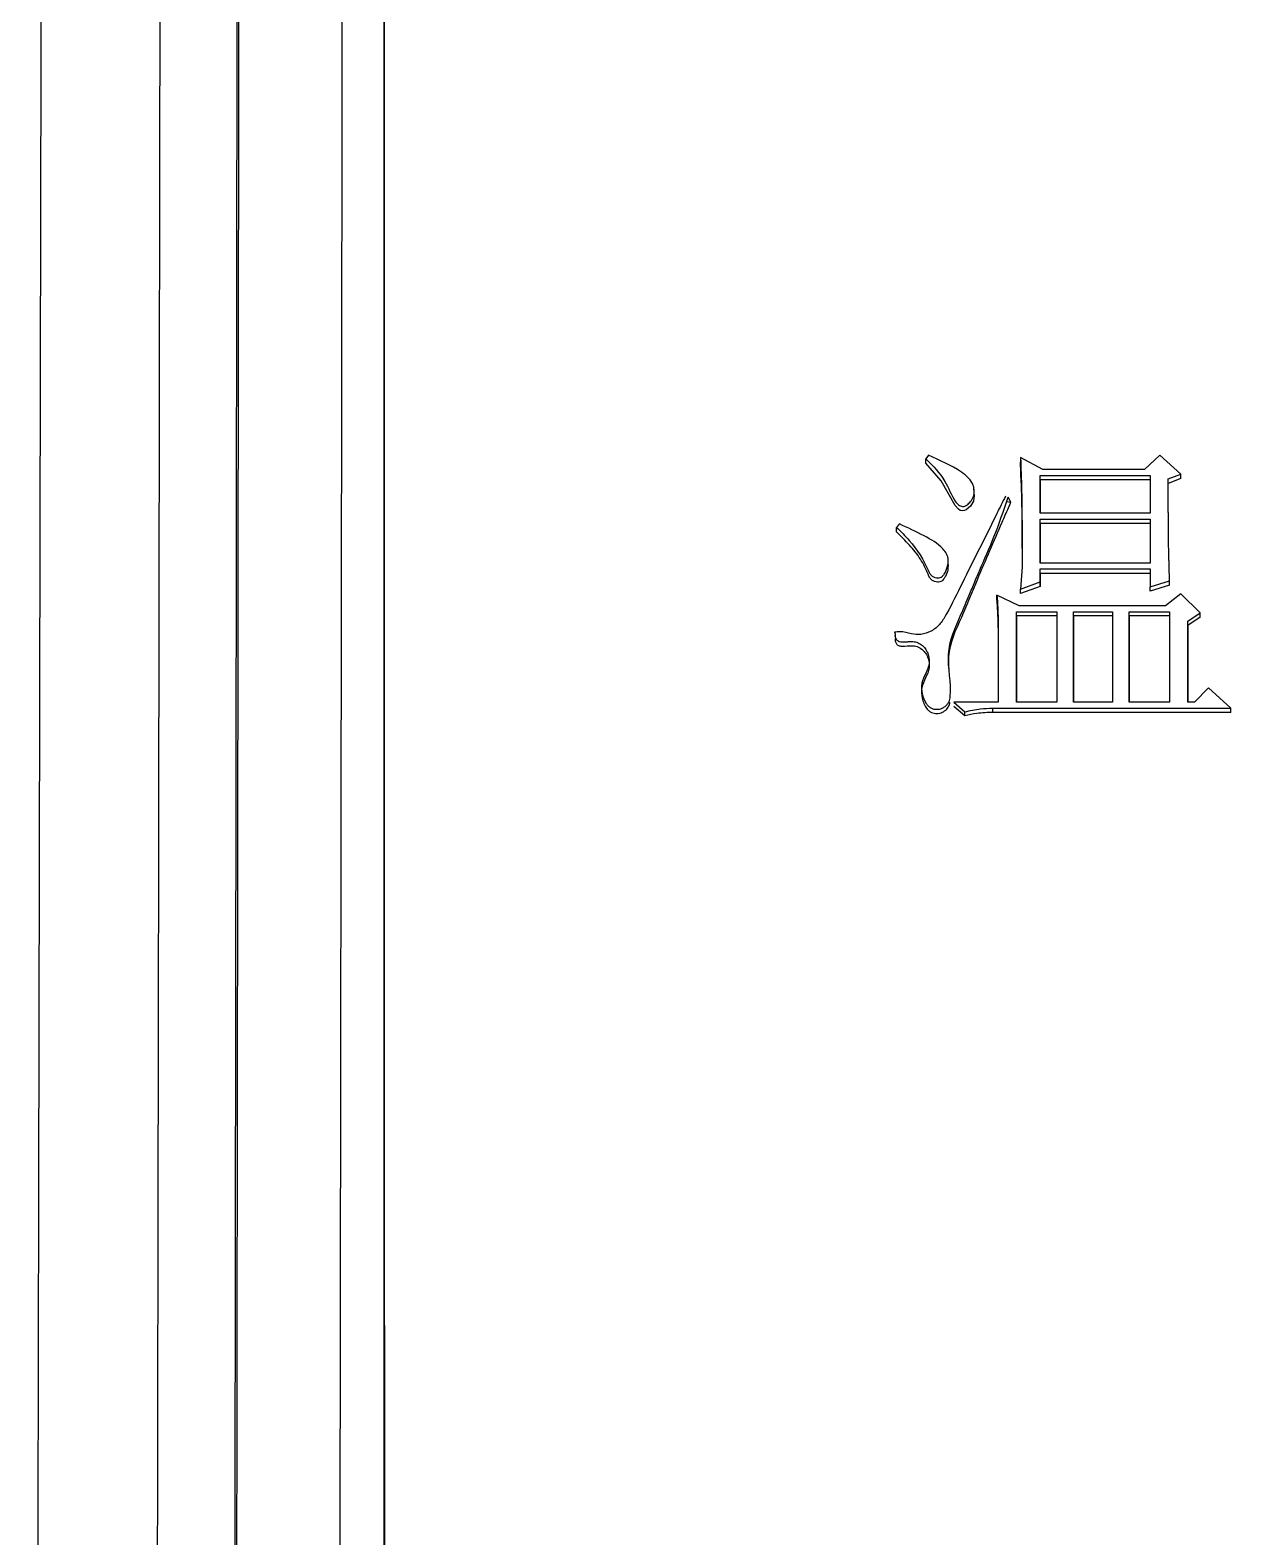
# Model space of a CAD drawing. Header units: millimetres. Extents: x 2642 to 4256, y 821 to 2003.
# Drawn here: x 2862.46 to 2871.79, y 1719.7 to 1731.4 of the extents above; entities that cross this region are included whole.
import ezdxf

# ---------------------------------------------------------------- set-up
doc = ezdxf.new("R2010")
doc.units = ezdxf.units.MM

msp = doc.modelspace()

# ---------------------------------------------------------------- linework, layer by layer
at = {"color": 7, "linetype": 'Continuous', "lineweight": 25}
for p, q in [((2869.438, 1728.103), (2869.416, 1728.076)), ((2869.416, 1728.041), (2869.416, 1728.076)), ((2870.325, 1727.993), (2870.152, 1728.085)), ((2870.152, 1728.085), (2870.152, 1728.05)), ((2870.156, 1727.889), (2870.152, 1728.05)), ((2871.234, 1728.103), (2871.115, 1727.993)), ((2871.396, 1727.956), (2871.234, 1728.103)), ((2870.303, 1727.947), (2871.158, 1727.947)), ((2870.303, 1727.653), (2870.303, 1727.947)), ((2870.303, 1727.912), (2870.303, 1727.947)), ((2870.303, 1727.912), (2870.303, 1727.653)), ((2871.158, 1727.912), (2870.303, 1727.912)), ((2871.115, 1727.993), (2870.325, 1727.993)), ((2871.158, 1727.947), (2871.158, 1727.653)), ((2871.299, 1727.919), (2871.396, 1727.956)), ((2871.396, 1727.922), (2871.299, 1727.885)), ((2871.396, 1727.922), (2871.396, 1727.956)), ((2869.79, 1727.836), (2869.79, 1727.848)), ((2870.043, 1727.745), (2870.076, 1727.738)), ((2870.076, 1727.738), (2870.055, 1727.777)), ((2871.158, 1727.653), (2870.303, 1727.653)), ((2870.303, 1727.607), (2871.158, 1727.607)), ((2870.303, 1727.266), (2870.303, 1727.607)), ((2870.303, 1727.573), (2870.303, 1727.607)), ((2870.303, 1727.573), (2870.303, 1727.266)), ((2871.158, 1727.573), (2870.303, 1727.573)), ((2871.158, 1727.607), (2871.158, 1727.266)), ((2869.189, 1727.508), (2869.189, 1727.543)), ((2869.59, 1727.25), (2869.59, 1727.285)), ((2870.163, 1727.238), (2870.152, 1727.063)), ((2871.158, 1727.266), (2870.303, 1727.266)), ((2870.303, 1727.22), (2871.158, 1727.22)), ((2870.303, 1727.119), (2870.303, 1727.22)), ((2870.303, 1727.186), (2870.303, 1727.22)), ((2871.158, 1727.22), (2871.158, 1727.082)), ((2870.152, 1727.063), (2870.303, 1727.119)), ((2870.303, 1727.085), (2870.152, 1727.03)), ((2870.303, 1727.186), (2870.303, 1727.085)), ((2871.158, 1727.186), (2870.303, 1727.186)), ((2870.303, 1727.085), (2870.303, 1727.119)), ((2871.158, 1727.082), (2871.309, 1727.128)), ((2871.309, 1727.094), (2871.158, 1727.048)), ((2871.158, 1727.048), (2871.158, 1727.082)), ((2871.309, 1727.094), (2871.309, 1727.128)), ((2870.141, 1726.934), (2869.968, 1727.017)), ((2869.968, 1726.984), (2869.968, 1727.017)), ((2870.152, 1727.03), (2870.152, 1727.063)), ((2871.396, 1727.026), (2871.277, 1726.934)), ((2871.547, 1726.879), (2871.396, 1727.026)), ((2870.12, 1726.888), (2870.433, 1726.888)), ((2870.12, 1726.185), (2870.12, 1726.888)), ((2870.12, 1726.855), (2870.12, 1726.888)), ((2870.12, 1726.855), (2870.12, 1726.185)), ((2870.433, 1726.855), (2870.12, 1726.855)), ((2871.277, 1726.934), (2870.141, 1726.934)), ((2870.433, 1726.888), (2870.433, 1726.185)), ((2870.563, 1726.888), (2870.866, 1726.888)), ((2870.563, 1726.185), (2870.563, 1726.888)), ((2870.563, 1726.855), (2870.563, 1726.888)), ((2870.563, 1726.855), (2870.563, 1726.185)), ((2870.866, 1726.855), (2870.563, 1726.855)), ((2870.866, 1726.888), (2870.866, 1726.185)), ((2870.996, 1726.888), (2871.309, 1726.888)), ((2870.996, 1726.185), (2870.996, 1726.888)), ((2870.996, 1726.855), (2870.996, 1726.888)), ((2870.996, 1726.855), (2870.996, 1726.185)), ((2871.309, 1726.855), (2870.996, 1726.855)), ((2871.309, 1726.888), (2871.309, 1726.185)), ((2871.45, 1726.814), (2871.547, 1726.879)), ((2871.547, 1726.845), (2871.45, 1726.781)), ((2871.547, 1726.845), (2871.547, 1726.879)), ((2869.979, 1726.762), (2869.979, 1726.796)), ((2871.45, 1726.781), (2871.45, 1726.814)), ((2871.612, 1726.296), (2871.504, 1726.185)), ((2871.785, 1726.139), (2871.612, 1726.296)), ((2869.633, 1726.185), (2869.719, 1726.111)), ((2869.979, 1726.185), (2869.633, 1726.185)), ((2869.719, 1726.079), (2869.633, 1726.153)), ((2870.433, 1726.185), (2870.12, 1726.185)), ((2870.866, 1726.185), (2870.563, 1726.185)), ((2871.309, 1726.185), (2870.996, 1726.185)), ((2871.504, 1726.185), (2871.45, 1726.185)), ((2869.719, 1726.079), (2869.719, 1726.111)), ((2869.936, 1726.139), (2871.785, 1726.139)), ((2869.936, 1726.106), (2869.936, 1726.139)), ((2871.785, 1726.106), (2869.936, 1726.106)), ((2871.785, 1726.106), (2871.785, 1726.139))]:
    msp.add_line(p, q, dxfattribs=at)
at = {"color": 7, "linetype": 'Continuous', "lineweight": 25, "flags": 128}
for points in [[(2862.459, 1690.775), (2862.47, 1696.058), (2862.481, 1701.368), (2862.493, 1706.681), (2862.504, 1711.973), (2862.515, 1717.219), (2862.526, 1722.395), (2862.537, 1727.478), (2862.548, 1732.445), (2862.558, 1737.272), (2862.568, 1741.938), (2862.578, 1746.421)], [(2869.788, 1727.812), (2869.792, 1727.79), (2869.785, 1727.748), (2869.763, 1727.708), (2869.73, 1727.68), (2869.716, 1727.673), (2869.701, 1727.671), (2869.684, 1727.675), (2869.669, 1727.684), (2869.645, 1727.712), (2869.536, 1727.905), (2869.416, 1728.041), (2869.416, 1728.041)], [(2869.211, 1727.57), (2869.205, 1727.563), (2869.197, 1727.553), (2869.189, 1727.543)]]:
    msp.add_lwpolyline(points, dxfattribs=at)
at = {"color": 7, "linetype": 'Continuous', "lineweight": 25}
for points, knots in [([(2865.209, 1780.885), (2865.209, 1780.781), (2865.209, 1780.26), (2865.209, 1778.894), (2865.209, 1776.734), (2865.209, 1774.115), (2865.209, 1771.653), (2865.209, 1768.145), (2865.209, 1765.002), (2865.209, 1760.687), (2865.209, 1756), (2865.209, 1750.868), (2865.209, 1745.444), (2865.209, 1740.885), (2865.209, 1734.963), (2865.209, 1730.057), (2865.21, 1723.378), (2865.21, 1719.085), (2865.21, 1716.084)], [0, 0, 0, 0, 0.020124, 0.100733, 0.181328, 0.221587, 0.302184, 0.342442, 0.423039, 0.463298, 0.543894, 0.624491, 0.664749, 0.745346, 0.785604, 0.8662, 0.906458, 1, 1, 1, 1]), ([(2863.54, 1779.937), (2863.54, 1779.966), (2863.541, 1780.054), (2863.539, 1779.068), (2863.536, 1777.055), (2863.532, 1773.992), (2863.526, 1770.604), (2863.521, 1767.266), (2863.517, 1764.197), (2863.511, 1760.553), (2863.505, 1756.283), (2863.497, 1751.637), (2863.49, 1746.69), (2863.481, 1741.52), (2863.472, 1735.835), (2863.463, 1729.638), (2863.452, 1722.955), (2863.444, 1718.264), (2863.44, 1715.87)], [0, 0, 0, 0, 0.039342, 0.122943, 0.206183, 0.289063, 0.371582, 0.416612, 0.465601, 0.518547, 0.575452, 0.636313, 0.690059, 0.746552, 0.805793, 0.867782, 0.932518, 1, 1, 1, 1]), ([(2864.045, 1715.734), (2864.05, 1719.033), (2864.059, 1725.632), (2864.072, 1735.062), (2864.084, 1743.943), (2864.095, 1752.1), (2864.105, 1759.401), (2864.113, 1765.718), (2864.12, 1770.942), (2864.125, 1774.99), (2864.128, 1777.394), (2864.129, 1778.708), (2864.129, 1779.029), (2864.129, 1779.19)], [0, 0, 0, 0, 0.0981345, 0.196269, 0.2944034, 0.3925379, 0.4906723, 0.5888066, 0.686941, 0.7850753, 0.8832097, 0.9416048, 1, 1, 1, 1]), ([(2864.059, 1715.686), (2864.063, 1718.071), (2864.069, 1722.778), (2864.078, 1729.527), (2864.087, 1735.87), (2864.095, 1741.765), (2864.102, 1747.195), (2864.11, 1752.928), (2864.118, 1758.697), (2864.125, 1764.177), (2864.131, 1768.644), (2864.135, 1772.167), (2864.139, 1774.83), (2864.141, 1776.73), (2864.142, 1777.961), (2864.143, 1778.475), (2864.143, 1778.625), (2864.143, 1778.65)], [0, 0, 0, 0, 0.07139, 0.140843, 0.208359, 0.273937, 0.337578, 0.399281, 0.488173, 0.572709, 0.652888, 0.72871, 0.800173, 0.867277, 0.930021, 0.988406, 1, 1, 1, 1]), ([(2864.941, 1777.867), (2864.941, 1777.774), (2864.941, 1777.604), (2864.94, 1777.157), (2864.94, 1776.616), (2864.939, 1775.94), (2864.938, 1775.133), (2864.937, 1774.193), (2864.936, 1773.121), (2864.933, 1771.412), (2864.93, 1768.725), (2864.925, 1764.576), (2864.918, 1759.359), (2864.911, 1753.752), (2864.903, 1748.075), (2864.896, 1742.608), (2864.888, 1736.595), (2864.879, 1730.048), (2864.869, 1723.005), (2864.862, 1718.062), (2864.859, 1715.548)], [0, 0, 0, 0, 0.037781, 0.069081, 0.100468, 0.131943, 0.163506, 0.195157, 0.226895, 0.258722, 0.330934, 0.408983, 0.49287, 0.582593, 0.645672, 0.711347, 0.779618, 0.850484, 0.923944, 1, 1, 1, 1]), ([(2865.21, 1715.983), (2865.21, 1716.631), (2865.21, 1719.871), (2865.209, 1725.636), (2865.209, 1731.853), (2865.209, 1737.888), (2865.209, 1742.518), (2865.209, 1746.329), (2865.209, 1747.772), (2865.209, 1748.169)], [0, 0, 0, 0, 0.056256, 0.281605, 0.506911, 0.619454, 0.844767, 0.95731, 1, 1, 1, 1]), ([(2869.416, 1728.076), (2869.471, 1728.021), (2869.569, 1727.923), (2869.616, 1727.783), (2869.663, 1727.722), (2869.684, 1727.709), (2869.702, 1727.704), (2869.721, 1727.708), (2869.742, 1727.721), (2869.767, 1727.745), (2869.788, 1727.781), (2869.794, 1727.825), (2869.786, 1727.877), (2869.75, 1727.93), (2869.636, 1728.016), (2869.526, 1728.064), (2869.438, 1728.103)], [0, 0, 0, 0, 0.207426, 0.3671791, 0.4006894, 0.4165576, 0.4312681, 0.4480728, 0.4666486, 0.4972467, 0.5385204, 0.578669, 0.62014, 0.6824247, 0.7472329, 1, 1, 1, 1]), ([(2870.152, 1728.085), (2870.152, 1728.08), (2870.152, 1728.074), (2870.153, 1728.062), (2870.153, 1728.051), (2870.153, 1728.038), (2870.154, 1728.024), (2870.154, 1728.011), (2870.155, 1727.998), (2870.155, 1727.98), (2870.156, 1727.957), (2870.157, 1727.931), (2870.158, 1727.904), (2870.159, 1727.85), (2870.161, 1727.787), (2870.162, 1727.725), (2870.162, 1727.693), (2870.162, 1727.671), (2870.162, 1727.649), (2870.163, 1727.622), (2870.163, 1727.595), (2870.163, 1727.568), (2870.163, 1727.541), (2870.163, 1727.514), (2870.163, 1727.487), (2870.163, 1727.46), (2870.163, 1727.438), (2870.163, 1727.42), (2870.163, 1727.407), (2870.163, 1727.393), (2870.163, 1727.38), (2870.163, 1727.366), (2870.163, 1727.353), (2870.163, 1727.339), (2870.163, 1727.326), (2870.163, 1727.312), (2870.163, 1727.299), (2870.163, 1727.288), (2870.163, 1727.279), (2870.163, 1727.272), (2870.163, 1727.265), (2870.163, 1727.259), (2870.163, 1727.253), (2870.163, 1727.246), (2870.163, 1727.242), (2870.163, 1727.238)], [0, 0, 0, 0, 0.015876, 0.023814, 0.03969, 0.055566, 0.071442, 0.087319, 0.103195, 0.119071, 0.150823, 0.182575, 0.214327, 0.246079, 0.373089, 0.436594, 0.468346, 0.484222, 0.515974, 0.547726, 0.579478, 0.611231, 0.642983, 0.674735, 0.706487, 0.738239, 0.769992, 0.785868, 0.801744, 0.81762, 0.833496, 0.849372, 0.865248, 0.881124, 0.897, 0.912877, 0.928753, 0.944629, 0.952567, 0.960505, 0.968443, 0.976381, 0.984319, 0.988288, 1, 1, 1, 1]), ([(2870.156, 1727.919), (2870.156, 1727.919), (2870.156, 1727.919), (2870.156, 1727.918), (2870.156, 1727.915), (2870.158, 1727.819), (2870.162, 1727.65), (2870.163, 1727.461), (2870.163, 1727.363), (2870.163, 1727.31), (2870.163, 1727.29), (2870.163, 1727.277), (2870.163, 1727.273), (2870.163, 1727.271)], [0, 0, 0, 0, 0.0012066, 0.0038888, 0.0070276, 0.0251953, 0.4754973, 0.6955221, 0.8591886, 0.9021553, 0.9375917, 0.968739, 1, 1, 1, 1]), ([(2871.309, 1727.128), (2871.309, 1727.132), (2871.309, 1727.145), (2871.308, 1727.166), (2871.307, 1727.192), (2871.306, 1727.213), (2871.306, 1727.231), (2871.306, 1727.243), (2871.305, 1727.256), (2871.305, 1727.269), (2871.305, 1727.282), (2871.304, 1727.295), (2871.304, 1727.308), (2871.303, 1727.333), (2871.302, 1727.423), (2871.3, 1727.526), (2871.3, 1727.616), (2871.3, 1727.641), (2871.3, 1727.654), (2871.299, 1727.667), (2871.299, 1727.68), (2871.299, 1727.693), (2871.299, 1727.705), (2871.299, 1727.718), (2871.299, 1727.731), (2871.299, 1727.744), (2871.299, 1727.757), (2871.299, 1727.769), (2871.299, 1727.782), (2871.299, 1727.795), (2871.299, 1727.806), (2871.299, 1727.814), (2871.299, 1727.821), (2871.299, 1727.827), (2871.299, 1727.834), (2871.299, 1727.84), (2871.299, 1727.846), (2871.299, 1727.853), (2871.299, 1727.859), (2871.299, 1727.866), (2871.299, 1727.872), (2871.299, 1727.878), (2871.299, 1727.885), (2871.299, 1727.891), (2871.299, 1727.898), (2871.299, 1727.904), (2871.299, 1727.911), (2871.299, 1727.916), (2871.299, 1727.919)], [0, 0, 0, 0, 0.016204, 0.048613, 0.081022, 0.11343, 0.129634, 0.145839, 0.162043, 0.178247, 0.194452, 0.210656, 0.22686, 0.243065, 0.307882, 0.567153, 0.631971, 0.648175, 0.664379, 0.680584, 0.696788, 0.712992, 0.729197, 0.745401, 0.761605, 0.777809, 0.794014, 0.810218, 0.826422, 0.842627, 0.858831, 0.866933, 0.875035, 0.883137, 0.89124, 0.899342, 0.907444, 0.915546, 0.923648, 0.93175, 0.939853, 0.947955, 0.956057, 0.964159, 0.972261, 0.980363, 0.988466, 1, 1, 1, 1]), ([(2870.035, 1727.785), (2870.012, 1727.74), (2869.901, 1727.515), (2869.748, 1727.21), (2869.607, 1726.924), (2869.533, 1726.793), (2869.463, 1726.734), (2869.381, 1726.708), (2869.298, 1726.714), (2869.231, 1726.737), (2869.187, 1726.731), (2869.173, 1726.729)], [0, 0, 0, 0, 0.102395, 0.511938, 0.690628, 0.751585, 0.813368, 0.867382, 0.913423, 0.973554, 1, 1, 1, 1]), ([(2869.178, 1726.712), (2869.178, 1726.706), (2869.177, 1726.693), (2869.183, 1726.677), (2869.192, 1726.667), (2869.203, 1726.659), (2869.227, 1726.652), (2869.257, 1726.654), (2869.285, 1726.656), (2869.313, 1726.658), (2869.347, 1726.653), (2869.384, 1726.633), (2869.413, 1726.603), (2869.432, 1726.566), (2869.442, 1726.527), (2869.443, 1726.472), (2869.415, 1726.409), (2869.379, 1726.334), (2869.384, 1726.251), (2869.406, 1726.191), (2869.433, 1726.157), (2869.45, 1726.144), (2869.469, 1726.134), (2869.49, 1726.13), (2869.511, 1726.13), (2869.533, 1726.134), (2869.553, 1726.143), (2869.571, 1726.156), (2869.586, 1726.171), (2869.601, 1726.195), (2869.622, 1726.325), (2869.552, 1726.558), (2869.668, 1726.818), (2869.747, 1727.001), (2869.786, 1727.096), (2869.807, 1727.147), (2869.819, 1727.175), (2869.864, 1727.281), (2869.956, 1727.48), (2870.02, 1727.674), (2870.055, 1727.777)], [0, 0, 0, 0, 0.007379, 0.015024, 0.018576, 0.022154, 0.030149, 0.045285, 0.055171, 0.060604, 0.076118, 0.091429, 0.106287, 0.12239, 0.137957, 0.153423, 0.184306, 0.215478, 0.246922, 0.278293, 0.286938, 0.294859, 0.302435, 0.3101, 0.317992, 0.325694, 0.333597, 0.342062, 0.35006, 0.357798, 0.37381, 0.499189, 0.624194, 0.686833, 0.729214, 0.742073, 0.749377, 0.764857, 0.87447, 1, 1, 1, 1]), ([(2869.597, 1726.439), (2869.595, 1726.472), (2869.586, 1726.614), (2869.674, 1726.798), (2869.752, 1726.978), (2869.792, 1727.078), (2869.874, 1727.274), (2869.962, 1727.475), (2870.046, 1727.668), (2870.068, 1727.719), (2870.074, 1727.732), (2870.075, 1727.736), (2870.076, 1727.738), (2870.076, 1727.738)], [0, 0, 0, 0, 0.0723388, 0.3043659, 0.4203223, 0.4959104, 0.5362252, 0.8787778, 0.9670552, 0.9904441, 0.9969511, 0.9989078, 1, 1, 1, 1]), ([(2869.189, 1727.543), (2869.223, 1727.51), (2869.324, 1727.411), (2869.404, 1727.283), (2869.447, 1727.182), (2869.465, 1727.164), (2869.486, 1727.154), (2869.508, 1727.15), (2869.528, 1727.153), (2869.546, 1727.163), (2869.569, 1727.192), (2869.585, 1727.236), (2869.593, 1727.29), (2869.58, 1727.338), (2869.524, 1727.411), (2869.393, 1727.485), (2869.275, 1727.54), (2869.211, 1727.57)], [0, 0, 0, 0, 0.118686, 0.359193, 0.382947, 0.402076, 0.42122, 0.441111, 0.455767, 0.470498, 0.490907, 0.5484, 0.590659, 0.633123, 0.67426, 0.821853, 1, 1, 1, 1]), ([(2869.589, 1727.251), (2869.588, 1727.238), (2869.588, 1727.208), (2869.573, 1727.17), (2869.556, 1727.141), (2869.541, 1727.126), (2869.524, 1727.119), (2869.505, 1727.117), (2869.484, 1727.121), (2869.462, 1727.132), (2869.445, 1727.152), (2869.422, 1727.21), (2869.378, 1727.301), (2869.29, 1727.408), (2869.223, 1727.475), (2869.189, 1727.508)], [0, 0, 0, 0, 0.056899, 0.135025, 0.173647, 0.203147, 0.22663, 0.250033, 0.283128, 0.316518, 0.350129, 0.398072, 0.589341, 0.793015, 1, 1, 1, 1]), ([(2869.968, 1727.017), (2869.971, 1726.984), (2869.975, 1726.931), (2869.977, 1726.857), (2869.978, 1726.816), (2869.979, 1726.796)], [0, 0, 0, 0, 0.443386, 0.721661, 1, 1, 1, 1]), ([(2869.979, 1726.762), (2869.978, 1726.795), (2869.977, 1726.849), (2869.973, 1726.922), (2869.97, 1726.963), (2869.968, 1726.984)], [0, 0, 0, 0, 0.443947, 0.721943, 1, 1, 1, 1]), ([(2869.173, 1726.729), (2869.175, 1726.724), (2869.178, 1726.715), (2869.179, 1726.705), (2869.177, 1726.699), (2869.175, 1726.697), (2869.174, 1726.696), (2869.173, 1726.696), (2869.173, 1726.696), (2869.173, 1726.696)], [0, 0, 0, 0, 0.493604, 0.861876, 0.955662, 0.982084, 0.991539, 0.995796, 1, 1, 1, 1]), ([(2869.979, 1726.796), (2869.979, 1726.694), (2869.979, 1726.491), (2869.979, 1726.287), (2869.979, 1726.185)], [0, 0, 0, 0, 0.499996, 1, 1, 1, 1]), ([(2871.45, 1726.185), (2871.45, 1726.278), (2871.45, 1726.488), (2871.45, 1726.697), (2871.45, 1726.814)], [0, 0, 0, 0, 0.44202, 1, 1, 1, 1]), ([(2871.45, 1726.781), (2871.45, 1726.688), (2871.45, 1726.49), (2871.45, 1726.291), (2871.45, 1726.185)], [0, 0, 0, 0, 0.465984, 1, 1, 1, 1]), ([(2869.178, 1726.679), (2869.178, 1726.672), (2869.177, 1726.658), (2869.185, 1726.642), (2869.194, 1726.631), (2869.207, 1726.624), (2869.249, 1726.616), (2869.301, 1726.63), (2869.36, 1726.615), (2869.396, 1726.59), (2869.423, 1726.555), (2869.438, 1726.515), (2869.444, 1726.473), (2869.437, 1726.417), (2869.402, 1726.358), (2869.377, 1726.278), (2869.388, 1726.208), (2869.408, 1726.157), (2869.429, 1726.128), (2869.45, 1726.111), (2869.47, 1726.102), (2869.491, 1726.097), (2869.513, 1726.098), (2869.534, 1726.103), (2869.56, 1726.114), (2869.582, 1726.133), (2869.596, 1726.156), (2869.603, 1726.171), (2869.603, 1726.18), (2869.603, 1726.183)], [0, 0, 0, 0, 0.021977, 0.044085, 0.053985, 0.064273, 0.088224, 0.176711, 0.220203, 0.264353, 0.306517, 0.351961, 0.396252, 0.439352, 0.525251, 0.607696, 0.694473, 0.739882, 0.779597, 0.801371, 0.821997, 0.842752, 0.864889, 0.886343, 0.907126, 0.950116, 0.970156, 0.990518, 1, 1, 1, 1]), ([(2869.719, 1726.111), (2869.759, 1726.12), (2869.83, 1726.136), (2869.903, 1726.138), (2869.936, 1726.139)], [0, 0, 0, 0, 0.558835, 1, 1, 1, 1]), ([(2869.936, 1726.106), (2869.895, 1726.105), (2869.821, 1726.103), (2869.75, 1726.086), (2869.719, 1726.079)], [0, 0, 0, 0, 0.561085, 1, 1, 1, 1])]:
    msp.add_open_spline(points, degree=3, knots=knots, dxfattribs=at)

doc.saveas('drawing.dxf')
